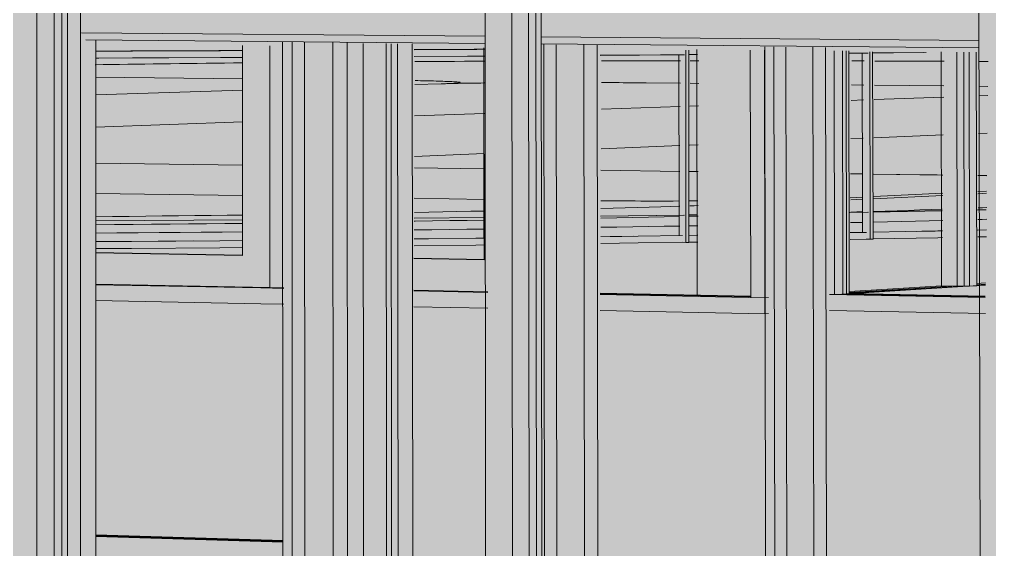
# Model space of a CAD drawing. Header units: inches. Extents: x 30764 to 30770, y -4780 to 4478.
# Drawn here: x 30764.1873 to 30764.2728, y -165.0782 to -165.0314 of the extents above; entities that cross this region are included whole.
import ezdxf

# ---------------------------------------------------------------- set-up
doc = ezdxf.new("R2010")
doc.units = ezdxf.units.IN
doc.header["$MEASUREMENT"] = 0
for name, color, linetype, lineweight in [('A-DOOR', 31, 'Continuous', 13), ('A-FLOR', 192, 'Continuous', 13), ('A-FLOR-HRAL', 11, 'Continuous', 9), ('A-FLOR-OTLN', 90, 'Continuous', 9), ('A-GLAZ-CURT', 52, 'Continuous', 9), ('A-GLAZ-CWMG', 51, 'Continuous', 9), ('S-BEAM', 12, 'Continuous', 9), ('S-COLS', 52, 'Continuous', 9)]:
    doc.layers.add(name, color=color, linetype=linetype, lineweight=lineweight)

msp = doc.modelspace()

# ---------------------------------------------------------------- hatches: boundary and pattern name
at = {"layer": 'A-DOOR', "lineweight": 5}
h = msp.add_hatch(color=256, dxfattribs=at)
h.paths.add_polyline_path([(30764.217634, -165.082455), (30764.217602, -165.033568), (30764.216224, -165.033556), (30764.216257, -165.08241)], flags=0)
h.paths.add_polyline_path([(30764.210558, -165.082225), (30764.210556, -165.077537), (30764.194051, -165.077038), (30764.194054, -165.081688), (30764.210507, -165.082223)], flags=0)
h.paths.add_polyline_path([(30764.2176, -165.029384), (30764.217563, -164.972245), (30764.216187, -164.972274), (30764.216222, -165.029374), (30764.216801, -165.029378)], flags=0)
h.paths.add_polyline_path([(30764.194054, -164.977365), (30764.210512, -164.977054), (30764.210508, -164.972394), (30764.194054, -164.972743), (30764.194054, -164.976206)], flags=0)
at = {"layer": 'A-DOOR', "lineweight": 5, "transparency": 33554496}
h = msp.add_hatch(color=256, dxfattribs=at)
h.paths.add_polyline_path([(30764.210556, -165.077502), (30764.210508, -165.033506), (30764.194052, -165.033363), (30764.194054, -165.077003), (30764.210507, -165.077501)], flags=0)
h.paths.add_polyline_path([(30764.210535, -165.029337), (30764.210508, -164.977076), (30764.194054, -164.977387), (30764.194054, -165.029227), (30764.210508, -165.029337)], flags=0)
at = {"layer": 'A-DOOR', "lineweight": 5}
h = msp.add_hatch(color=256, dxfattribs=at)
h.paths.add_polyline_path([(30764.209392, -165.055091), (30764.209383, -165.033779), (30764.206988, -165.033758), (30764.206994, -165.052275), (30764.194047, -165.052043), (30764.194049, -165.054796), (30764.208614, -165.055076)], flags=0)
h.paths.add_polyline_path([(30764.209381, -165.029592), (30764.209366, -164.993487), (30764.194048, -164.993654), (30764.194049, -164.996397), (30764.206975, -164.996274), (30764.206986, -165.029576), (30764.208181, -165.029584)], flags=0)
h = msp.add_hatch(color=256, dxfattribs=at)
h.paths.add_polyline_path([(30764.21062, -165.055115), (30764.210582, -165.03379), (30764.209383, -165.033779), (30764.209392, -165.055091), (30764.210582, -165.055114)], flags=0)
h.paths.add_polyline_path([(30764.210609, -165.0296), (30764.210582, -164.993474), (30764.209366, -164.993487), (30764.209381, -165.029592), (30764.210582, -165.0296)], flags=0)
h = msp.add_hatch(color=256, dxfattribs=at)
h.paths.add_polyline_path([(30764.228595, -165.055462), (30764.228574, -165.033949), (30764.228254, -165.033946), (30764.228272, -165.052656), (30764.222085, -165.052545), (30764.222108, -165.055337), (30764.228508, -165.05546)], flags=0)
h.paths.add_polyline_path([(30764.22857, -165.029722), (30764.228509, -164.993279), (30764.222039, -164.99335), (30764.222041, -164.996131), (30764.228218, -164.996072), (30764.22825, -165.02972), (30764.228509, -165.029722)], flags=0)
at = {"layer": 'A-DOOR', "transparency": 33554496}
h = msp.add_hatch(color=256, dxfattribs=at)
h.paths.add_polyline_path([(30764.228272, -165.052644), (30764.228254, -165.033946), (30764.222071, -165.033892), (30764.222109, -165.052534), (30764.228261, -165.052644)], flags=0)
h.paths.add_polyline_path([(30764.22825, -165.02972), (30764.228218, -164.996078), (30764.222042, -164.996137), (30764.222067, -165.029678), (30764.228218, -165.02972)], flags=0)
h = msp.add_hatch(color=256, dxfattribs=at)
h.paths.add_polyline_path([(30764.206994, -165.052263), (30764.206975, -165.033758), (30764.194047, -165.033644), (30764.194049, -165.052031), (30764.206975, -165.052263)], flags=0)
h.paths.add_polyline_path([(30764.206986, -165.029576), (30764.206975, -164.996281), (30764.194048, -164.996428), (30764.194049, -165.029488), (30764.206975, -165.029576)], flags=0)
at = {"layer": 'A-FLOR', "lineweight": 5}
h = msp.add_hatch(color=256, dxfattribs=at)
h.paths.add_polyline_path([(30764.260504, -165.050853), (30764.261958, -165.050826), (30764.261957, -165.050229), (30764.260503, -165.050255), (30764.260504, -165.050719)], flags=0)
h.paths.add_polyline_path([(30764.262532, -165.050815), (30764.268636, -165.050693), (30764.268635, -165.050098), (30764.262531, -165.050218), (30764.262531, -165.050272)], flags=0)
h.paths.add_polyline_path([(30764.271729, -165.050626), (30764.272502, -165.050609), (30764.272501, -165.050016), (30764.271728, -165.050032), (30764.271729, -165.050371)], flags=0)
h.paths.add_polyline_path([(30764.277494, -165.050496), (30764.279832, -165.050441), (30764.27983, -165.049851), (30764.277493, -165.049904), (30764.277494, -165.050224)], flags=0)
h.paths.add_polyline_path([(30764.282872, -165.050365), (30764.29048, -165.050163), (30764.29048, -165.049577), (30764.282871, -165.049776), (30764.282871, -165.050058)], flags=0)
h.paths.add_polyline_path([(30764.29363, -165.050071), (30764.295329, -165.05002), (30764.295327, -165.049437), (30764.293628, -165.049486), (30764.293629, -165.049769)], flags=0)
h.paths.add_polyline_path([(30764.297872, -165.049941), (30764.30108, -165.049833), (30764.301079, -165.049258), (30764.29787, -165.049359), (30764.297871, -165.049551)], flags=0)
for points in [[(30764.222109, -165.051414), (30764.228302, -165.051343), (30764.228301, -165.050737), (30764.222108, -165.050807), (30764.222108, -165.050968)], [(30764.194046, -165.05166), (30764.207003, -165.051562), (30764.206985, -165.050952), (30764.194046, -165.051049), (30764.194046, -165.051412)]]:
    msp.add_hatch(color=256, dxfattribs=at).paths.add_polyline_path(points, flags=0)
h = msp.add_hatch(color=256, dxfattribs=at)
h.paths.add_polyline_path([(30764.238529, -165.051209), (30764.245741, -165.051103), (30764.24574, -165.050502), (30764.238528, -165.050606), (30764.238528, -165.050926)], flags=0)
h.paths.add_polyline_path([(30764.246317, -165.051095), (30764.247078, -165.051083), (30764.247077, -165.050481), (30764.246316, -165.050493), (30764.246317, -165.050883)], flags=0)
at = {"layer": 'A-FLOR-HRAL', "lineweight": 5}
for points in [[(30764.194046, -165.034859), (30764.206998, -165.034807), (30764.206985, -165.034198), (30764.194046, -165.034248), (30764.194046, -165.034731)], [(30764.222096, -165.034729), (30764.228286, -165.034691), (30764.228285, -165.034085), (30764.222095, -165.034122), (30764.222096, -165.034601)], [(30764.228246, -165.048931), (30764.228299, -165.04893), (30764.228286, -165.034691), (30764.228233, -165.034696), (30764.228238, -165.039965)], [(30764.245459, -165.048712), (30764.245934, -165.048706), (30764.245913, -165.034562), (30764.245439, -165.034595), (30764.245446, -165.039967)], [(30764.246055, -165.05112), (30764.246031, -165.034165), (30764.245865, -165.034163), (30764.245865, -165.034489), (30764.245913, -165.034489), (30764.245934, -165.048706), (30764.245459, -165.048712), (30764.245462, -165.050487), (30764.24574, -165.050502), (30764.245741, -165.051103), (30764.245937, -165.051114)], [(30764.246055, -165.05112), (30764.246317, -165.051116), (30764.246292, -165.034167), (30764.246031, -165.034165), (30764.246039, -165.039967)], [(30764.261592, -165.048455), (30764.26226, -165.048444), (30764.262233, -165.034414), (30764.261565, -165.034421), (30764.261576, -165.03997)], [(30764.262288, -165.050841), (30764.262233, -165.034314), (30764.262099, -165.034313), (30764.262099, -165.034413), (30764.262233, -165.034414), (30764.26226, -165.048444), (30764.261592, -165.048455), (30764.261595, -165.050215), (30764.261957, -165.05023), (30764.261958, -165.050827)], [(30764.262288, -165.050841), (30764.262532, -165.050837), (30764.2625, -165.034317), (30764.262256, -165.034314), (30764.262267, -165.03997)]]:
    msp.add_hatch(color=256, dxfattribs=at).paths.add_polyline_path(points, flags=0)
at = {"layer": 'A-FLOR-HRAL', "lineweight": 5, "transparency": 33554466}
for points in [[(30764.222107, -165.048991), (30764.228299, -165.04893), (30764.228286, -165.034692), (30764.222096, -165.034733), (30764.2221, -165.039964)], [(30764.238526, -165.0488), (30764.245934, -165.048706), (30764.245913, -165.034564), (30764.238508, -165.034618), (30764.238515, -165.039966)], [(30764.246314, -165.0487), (30764.247075, -165.048688), (30764.247054, -165.034553), (30764.246293, -165.03456), (30764.246301, -165.039967)], [(30764.260499, -165.048472), (30764.26226, -165.048444), (30764.262233, -165.034414), (30764.260473, -165.034431), (30764.260483, -165.03997)], [(30764.194046, -165.049224), (30764.207003, -165.049131), (30764.206985, -165.034807), (30764.194046, -165.034859), (30764.194046, -165.04651)]]:
    msp.add_hatch(color=256, dxfattribs=at).paths.add_polyline_path(points, flags=0)
at = {"layer": 'A-FLOR-HRAL', "lineweight": 5}
h = msp.add_hatch(color=256, dxfattribs=at)
h.paths.add_polyline_path([(30764.228301, -165.050722), (30764.228299, -165.04893), (30764.228246, -165.048931), (30764.228249, -165.050719)], flags=0)
h.paths.add_polyline_path([(30764.228232, -165.034076), (30764.228285, -165.034073), (30764.228285, -165.034002), (30764.228232, -165.034002), (30764.228232, -165.034071)], flags=0)
h = msp.add_hatch(color=256, dxfattribs=at)
h.paths.add_polyline_path([(30764.238508, -165.03462), (30764.245865, -165.034562), (30764.245865, -165.034163), (30764.238507, -165.034096), (30764.238508, -165.034603)], flags=0)
h.paths.add_polyline_path([(30764.246293, -165.034559), (30764.247054, -165.034553), (30764.247053, -165.034174), (30764.246292, -165.034167), (30764.246293, -165.034489)], flags=0)
h = msp.add_hatch(color=256, dxfattribs=at)
h.paths.add_polyline_path([(30764.260473, -165.03443), (30764.262099, -165.034414), (30764.262099, -165.034313), (30764.260473, -165.034298)], flags=0)
h.paths.add_polyline_path([(30764.2625, -165.03441), (30764.267213, -165.03436), (30764.2625, -165.034317)], flags=0)
at = {"layer": 'A-FLOR-HRAL', "lineweight": 5, "transparency": 33554466}
h = msp.add_hatch(color=256, dxfattribs=at)
h.paths.add_polyline_path([(30764.262527, -165.048439), (30764.268631, -165.048319), (30764.268602, -165.034373), (30764.267118, -165.034359), (30764.2625, -165.034411), (30764.262511, -165.03997)], flags=0)
h.paths.add_polyline_path([(30764.271724, -165.048258), (30764.272497, -165.048243), (30764.272466, -165.034409), (30764.271694, -165.034402), (30764.271706, -165.039972)], flags=0)
at = {"layer": 'A-GLAZ-CURT', "transparency": 33554458}
for points in [[(30764.271992, -165.093803), (30764.271709, -164.964881), (30764.232105, -164.965837), (30764.232239, -165.092329), (30764.271705, -165.093792)], [(30764.228413, -165.092187), (30764.228293, -164.965929), (30764.19041, -164.966844), (30764.190393, -165.090777), (30764.228291, -165.092182)]]:
    msp.add_hatch(color=256, dxfattribs=at).paths.add_polyline_path(points, flags=0)
at = {"layer": 'A-GLAZ-CURT', "lineweight": 5, "transparency": 33554458}
h = msp.add_hatch(color=256, dxfattribs=at)
h.paths.add_polyline_path([(30764.216236, -165.087872), (30764.228441, -165.086594), (30764.22839, -165.033622), (30764.216204, -165.033499), (30764.216235, -165.085924)], flags=0)
h.paths.add_polyline_path([(30764.233409, -165.086074), (30764.234674, -165.085942), (30764.234615, -165.033685), (30764.233352, -165.033691), (30764.233409, -165.08596)], flags=0)
h.paths.add_polyline_path([(30764.234611, -165.029468), (30764.234543, -164.969981), (30764.233282, -164.969896), (30764.233348, -165.029458), (30764.234142, -165.029465)], flags=0)
h.paths.add_polyline_path([(30764.228386, -165.029419), (30764.228326, -164.969558), (30764.227262, -164.969485), (30764.216165, -164.969735), (30764.216201, -165.029321), (30764.228325, -165.029418)], flags=0)
h = msp.add_hatch(color=256, dxfattribs=at)
h.paths.add_polyline_path([(30764.194052, -165.090194), (30764.21248, -165.088265), (30764.212442, -165.03346), (30764.194054, -165.033274), (30764.194052, -165.088248)], flags=0)
h.paths.add_polyline_path([(30764.212442, -165.029291), (30764.212421, -164.96982), (30764.195222, -164.970207), (30764.195175, -164.970095), (30764.195357, -164.969807), (30764.194055, -164.969837), (30764.194056, -165.029182), (30764.195531, -165.029156), (30764.208104, -165.029256)], flags=0)
h = msp.add_hatch(color=256, dxfattribs=at)
h.paths.add_polyline_path([(30764.238299, -165.085562), (30764.254934, -165.083821), (30764.254849, -165.03389), (30764.238235, -165.033722), (30764.238297, -165.083748)], flags=0)
h.paths.add_polyline_path([(30764.254841, -165.02963), (30764.254742, -164.971358), (30764.238157, -164.970228), (30764.23823, -165.029497), (30764.251514, -165.029604)], flags=0)
at = {"layer": 'A-GLAZ-CURT', "transparency": 33554458}
h = msp.add_hatch(color=256, dxfattribs=at)
h.paths.add_polyline_path([(30764.253081, -165.083551), (30764.252999, -165.033876), (30764.238254, -165.033748), (30764.238318, -165.083071), (30764.252893, -165.083545)], flags=0)
h.paths.add_polyline_path([(30764.22846, -165.08275), (30764.228413, -165.033662), (30764.220076, -165.03359), (30764.22011, -165.082479), (30764.228347, -165.082747)], flags=0)
h.paths.add_polyline_path([(30764.252992, -165.02962), (30764.252896, -164.971533), (30764.238178, -164.971845), (30764.238249, -165.029522), (30764.252894, -165.029619)], flags=0)
h.paths.add_polyline_path([(30764.228409, -165.029456), (30764.228348, -164.972053), (30764.220032, -164.972229), (30764.220073, -165.029401), (30764.228348, -165.029456)], flags=0)
at = {"layer": 'A-GLAZ-CURT', "lineweight": 5, "transparency": 33554458}
h = msp.add_hatch(color=256, dxfattribs=at)
h.paths.add_polyline_path([(30764.260444, -165.055596), (30764.270575, -165.054959), (30764.27053, -165.034334), (30764.260404, -165.034235), (30764.260443, -165.05495)], flags=0)
h.paths.add_polyline_path([(30764.270521, -165.03002), (30764.270441, -164.993076), (30764.260328, -164.993203), (30764.260396, -165.029943), (30764.269256, -165.03001)], flags=0)
h.paths.add_polyline_path([(30764.259534, -164.991727), (30764.262319, -164.991692), (30764.262318, -164.991213), (30764.259533, -164.991107), (30764.259533, -164.991578)], flags=0)
h = msp.add_hatch(color=256, dxfattribs=at)
h.paths.add_polyline_path([(30764.251757, -165.055908), (30764.251721, -165.034154), (30764.238464, -165.034036), (30764.238491, -165.055652), (30764.251654, -165.055906)], flags=0)
h.paths.add_polyline_path([(30764.251715, -165.029879), (30764.251655, -164.993027), (30764.238413, -164.993171), (30764.238459, -165.029789), (30764.251654, -165.029879)], flags=0)
h = msp.add_hatch(color=256, dxfattribs=at)
h.paths.add_polyline_path([(30764.272425, -165.055909), (30764.272377, -165.03434), (30764.259836, -165.03423), (30764.259875, -165.055669), (30764.272222, -165.055905)], flags=0)
h.paths.add_polyline_path([(30764.272368, -165.030024), (30764.272286, -164.993027), (30764.25976, -164.993162), (30764.259828, -165.029938), (30764.272223, -165.030023)], flags=0)
h = msp.add_hatch(color=256, dxfattribs=at)
h.paths.add_polyline_path([(30764.271665, -165.054903), (30764.272437, -165.054855), (30764.272392, -165.034352), (30764.27162, -165.034344), (30764.271663, -165.05426)], flags=0)
h.paths.add_polyline_path([(30764.277413, -165.054547), (30764.281742, -165.054269), (30764.281693, -165.034442), (30764.277366, -165.0344), (30764.277413, -165.054265)], flags=0)
h.paths.add_polyline_path([(30764.281682, -165.030104), (30764.28159, -164.992959), (30764.277269, -164.993004), (30764.277356, -165.030072), (30764.280928, -165.030099)], flags=0)
h.paths.add_polyline_path([(30764.272382, -165.030034), (30764.272301, -164.993056), (30764.271529, -164.993064), (30764.27161, -165.030028), (30764.272237, -165.030033)], flags=0)
at = {"layer": 'A-GLAZ-CWMG', "lineweight": 5}
for points in [[(30764.274451, -165.09412), (30764.274158, -164.964676), (30764.271705, -164.964735), (30764.271989, -165.094028)], [(30764.230773, -165.092496), (30764.230644, -164.965729), (30764.228292, -164.965786), (30764.228412, -165.092408)], [(30764.230773, -165.092496), (30764.232239, -165.092329), (30764.232105, -164.965837), (30764.230644, -164.965758), (30764.230773, -165.092451)], [(30764.232239, -165.092329), (30764.233375, -165.0922), (30764.233211, -164.965919), (30764.232105, -164.965837), (30764.232224, -165.078481)], [(30764.188868, -165.090937), (30764.18889, -164.96674), (30764.186632, -164.966795), (30764.186602, -165.090853)], [(30764.188868, -165.090937), (30764.190393, -165.090777), (30764.190393, -164.966843), (30764.18889, -164.966767), (30764.188868, -165.090894)], [(30764.190393, -165.090777), (30764.191575, -165.090653), (30764.19156, -164.966922), (30764.19041, -164.966844), (30764.190395, -165.07851)], [(30764.192707, -165.090695), (30764.192716, -164.966897), (30764.191588, -164.966952), (30764.191588, -165.090654)], [(30764.192707, -165.090695), (30764.194052, -165.090554), (30764.194054, -165.03327), (30764.193181, -165.033261), (30764.192795, -165.032636), (30764.192813, -165.029395), (30764.192876, -165.02927), (30764.194054, -165.029247), (30764.194056, -164.969837), (30764.193185, -164.969857), (30764.1928, -164.969199), (30764.1928, -164.966903), (30764.192716, -164.966897), (30764.192708, -165.078511)], [(30764.208614, -165.056524), (30764.208614, -165.055135), (30764.194046, -165.054854), (30764.194049, -165.056233), (30764.195094, -165.056254)], [(30764.210621, -165.056564), (30764.21062, -165.055174), (30764.208614, -165.055135), (30764.208614, -165.056524), (30764.210581, -165.056563)], [(30764.271353, -165.055855), (30764.271351, -165.054959), (30764.260444, -165.055634), (30764.264889, -165.055724)], [(30764.228596, -165.056923), (30764.228595, -165.055521), (30764.222087, -165.055395), (30764.222108, -165.056793), (30764.228508, -165.056921)], [(30764.253011, -165.057411), (30764.253009, -165.055992), (30764.23849, -165.055712), (30764.238492, -165.057121), (30764.247435, -165.0573)], [(30764.272428, -165.057386), (30764.272424, -165.055968), (30764.258699, -165.055706), (30764.258702, -165.057115), (30764.272221, -165.057382)]]:
    msp.add_hatch(color=256, dxfattribs=at).paths.add_polyline_path(points, flags=0)
h = msp.add_hatch(color=256, dxfattribs=at)
h.paths.add_polyline_path([(30764.214973, -165.088353), (30764.216235, -165.08822), (30764.216202, -165.033495), (30764.214942, -165.033482), (30764.214968, -165.078555)], flags=0)
h.paths.add_polyline_path([(30764.2162, -165.029318), (30764.216164, -164.969736), (30764.214906, -164.969764), (30764.21494, -165.029308)], flags=0)
h = msp.add_hatch(color=256, dxfattribs=at)
h.paths.add_polyline_path([(30764.21248, -165.088265), (30764.212442, -165.03346), (30764.21052, -165.033444), (30764.210544, -165.088196)], flags=0)
h.paths.add_polyline_path([(30764.21245, -165.029291), (30764.212421, -164.96982), (30764.210492, -164.969863), (30764.210518, -165.029278), (30764.212442, -165.029291)], flags=0)
h = msp.add_hatch(color=256, dxfattribs=at)
h.paths.add_polyline_path([(30764.214973, -165.088353), (30764.214942, -165.033482), (30764.212453, -165.033461), (30764.21248, -165.088265), (30764.2131, -165.088287)], flags=0)
h.paths.add_polyline_path([(30764.21494, -165.029308), (30764.214906, -164.969764), (30764.212421, -164.96982), (30764.21248, -165.029291)], flags=0)
h = msp.add_hatch(color=256, dxfattribs=at)
h.paths.add_polyline_path([(30764.234674, -165.085942), (30764.234615, -165.033685), (30764.233353, -165.033693), (30764.233418, -165.085899)], flags=0)
h.paths.add_polyline_path([(30764.234611, -165.029468), (30764.234543, -164.969981), (30764.233284, -164.970009), (30764.233349, -165.02946), (30764.234142, -165.029465)], flags=0)
h = msp.add_hatch(color=256, dxfattribs=at)
h.paths.add_polyline_path([(30764.237114, -165.086025), (30764.237052, -165.033706), (30764.234615, -165.033693), (30764.234674, -165.085942), (30764.235281, -165.085962)], flags=0)
h.paths.add_polyline_path([(30764.237047, -165.029485), (30764.236975, -164.969928), (30764.234543, -164.969981), (30764.234611, -165.029468), (30764.234675, -165.029469)], flags=0)
h = msp.add_hatch(color=256, dxfattribs=at)
h.paths.add_polyline_path([(30764.237114, -165.086025), (30764.238297, -165.0859), (30764.238232, -165.033718), (30764.237052, -165.033706), (30764.237105, -165.078598)], flags=0)
h.paths.add_polyline_path([(30764.238227, -165.029494), (30764.238154, -164.970008), (30764.236975, -164.969928), (30764.237047, -165.029485)], flags=0)
h = msp.add_hatch(color=256, dxfattribs=at)
h.paths.add_polyline_path([(30764.254934, -165.083821), (30764.254849, -165.03389), (30764.252997, -165.033874), (30764.253079, -165.083761), (30764.253736, -165.083782)], flags=0)
h.paths.add_polyline_path([(30764.254841, -165.02963), (30764.254742, -164.971358), (30764.252893, -164.971397), (30764.25299, -165.029618)], flags=0)
h = msp.add_hatch(color=256, dxfattribs=at)
h.paths.add_polyline_path([(30764.257323, -165.083899), (30764.257235, -165.033911), (30764.254849, -165.03389), (30764.254934, -165.083821)], flags=0)
h.paths.add_polyline_path([(30764.257227, -165.029646), (30764.257123, -164.971307), (30764.254742, -164.971383), (30764.254841, -165.02963), (30764.255858, -165.029637)], flags=0)
h = msp.add_hatch(color=256, dxfattribs=at)
h.paths.add_polyline_path([(30764.257323, -165.083899), (30764.258435, -165.083782), (30764.258345, -165.033922), (30764.257235, -165.033911), (30764.257314, -165.078637)], flags=0)
h.paths.add_polyline_path([(30764.258338, -165.029655), (30764.258232, -164.971383), (30764.257123, -164.971307), (30764.257227, -165.029646)], flags=0)
h = msp.add_hatch(color=256, dxfattribs=at)
h.paths.add_polyline_path([(30764.219678, -165.082521), (30764.219643, -165.033586), (30764.217602, -165.033568), (30764.217634, -165.082455)], flags=0)
h.paths.add_polyline_path([(30764.21964, -165.029397), (30764.2196, -164.972202), (30764.217563, -164.972245), (30764.2176, -165.029384)], flags=0)
h = msp.add_hatch(color=256, dxfattribs=at)
h.paths.add_polyline_path([(30764.219678, -165.082521), (30764.22011, -165.082479), (30764.220076, -165.03359), (30764.219643, -165.033586), (30764.219678, -165.082487)], flags=0)
h.paths.add_polyline_path([(30764.220073, -165.029401), (30764.220032, -164.972229), (30764.2196, -164.972223), (30764.21964, -165.029397), (30764.220031, -165.0294)], flags=0)
h = msp.add_hatch(color=256, dxfattribs=at)
h.paths.add_polyline_path([(30764.22011, -165.082479), (30764.22198, -165.082297), (30764.221942, -165.033609), (30764.220076, -165.03359), (30764.220108, -165.078663)], flags=0)
h.paths.add_polyline_path([(30764.221939, -165.029415), (30764.221895, -164.972347), (30764.220032, -164.972229), (30764.220073, -165.029401), (30764.221142, -165.029409)], flags=0)
h = msp.add_hatch(color=256, dxfattribs=at)
h.paths.add_polyline_path([(30764.253009, -165.055992), (30764.252973, -165.034164), (30764.251721, -165.034153), (30764.251756, -165.055968)], flags=0)
h.paths.add_polyline_path([(30764.252966, -165.029887), (30764.252905, -164.99298), (30764.251654, -164.992994), (30764.251714, -165.029879), (30764.251797, -165.029879)], flags=0)
h = msp.add_hatch(color=256, dxfattribs=at)
h.paths.add_polyline_path([(30764.253009, -165.055992), (30764.253319, -165.055973), (30764.253282, -165.034167), (30764.252973, -165.034164), (30764.253004, -165.052982)], flags=0)
h.paths.add_polyline_path([(30764.253275, -165.02989), (30764.253214, -164.992991), (30764.252905, -164.99298), (30764.252966, -165.029887), (30764.253177, -165.029889)], flags=0)
h = msp.add_hatch(color=256, dxfattribs=at)
h.paths.add_polyline_path([(30764.259143, -165.055715), (30764.259104, -165.034222), (30764.25866, -165.034219), (30764.258699, -165.055706), (30764.258752, -165.055707)], flags=0)
h.paths.add_polyline_path([(30764.259096, -165.029933), (30764.259029, -164.993136), (30764.258586, -164.993141), (30764.258653, -165.02993), (30764.258752, -165.029931)], flags=0)
h = msp.add_hatch(color=256, dxfattribs=at)
h.paths.add_polyline_path([(30764.259143, -165.055715), (30764.259875, -165.055669), (30764.259836, -165.03423), (30764.259104, -165.034222), (30764.259143, -165.05569)], flags=0)
h.paths.add_polyline_path([(30764.259828, -165.029938), (30764.25976, -164.993162), (30764.259029, -164.99315), (30764.259096, -165.029933), (30764.259759, -165.029938)], flags=0)
h = msp.add_hatch(color=256, dxfattribs=at)
h.paths.add_polyline_path([(30764.259875, -165.055669), (30764.260444, -165.055634), (30764.260404, -165.034235), (30764.259836, -165.03423), (30764.25987, -165.052987)], flags=0)
h.paths.add_polyline_path([(30764.260396, -165.029943), (30764.260327, -164.993182), (30764.25976, -164.993162), (30764.259828, -165.029938)], flags=0)
h = msp.add_hatch(color=256, dxfattribs=at)
h.paths.add_polyline_path([(30764.270575, -165.05497), (30764.27053, -165.034334), (30764.268532, -165.034316), (30764.268575, -165.054933), (30764.269996, -165.054959)], flags=0)
h.paths.add_polyline_path([(30764.270521, -165.03002), (30764.270441, -164.993076), (30764.268445, -164.993097), (30764.268523, -165.030006), (30764.269257, -165.030011)], flags=0)
h = msp.add_hatch(color=256, dxfattribs=at)
h.paths.add_polyline_path([(30764.271037, -165.054979), (30764.270992, -165.034338), (30764.27053, -165.034334), (30764.270575, -165.05497)], flags=0)
h.paths.add_polyline_path([(30764.270983, -165.030023), (30764.270903, -164.993071), (30764.270441, -164.993076), (30764.270521, -165.03002), (30764.270575, -165.03002)], flags=0)
h = msp.add_hatch(color=256, dxfattribs=at)
h.paths.add_polyline_path([(30764.271037, -165.054979), (30764.271664, -165.05494), (30764.271619, -165.034344), (30764.270992, -165.034338), (30764.271033, -165.052996)], flags=0)
h.paths.add_polyline_path([(30764.27161, -165.030028), (30764.271529, -164.993064), (30764.270903, -164.993071), (30764.270983, -165.030023)], flags=0)
h = msp.add_hatch(color=256, dxfattribs=at)
h.paths.add_polyline_path([(30764.277416, -165.055953), (30764.282504, -165.055627), (30764.282501, -165.054269), (30764.277413, -165.054584), (30764.277416, -165.055911)], flags=0)
h.paths.add_polyline_path([(30764.272439, -165.055876), (30764.272437, -165.054892), (30764.271351, -165.054959), (30764.271353, -165.055855), (30764.272236, -165.055872)], flags=0)
at = {"layer": 'A-GLAZ-CWMG'}
msp.add_hatch(color=256, dxfattribs=at).paths.add_polyline_path([(30764.253011, -165.057411), (30764.253321, -165.057391), (30764.253319, -165.055973), (30764.253009, -165.055992)], flags=0)
at = {"layer": 'S-BEAM', "lineweight": 5}
h = msp.add_hatch(color=256, dxfattribs=at)
h.paths.add_polyline_path([(30764.307994, -165.033598), (30764.307984, -165.030303), (30764.276787, -165.03009), (30764.276795, -165.033337), (30764.307719, -165.033596)], flags=0)
h.paths.add_polyline_path([(30764.271862, -165.033296), (30764.271854, -165.030057), (30764.233306, -165.029794), (30764.23331, -165.032974), (30764.271709, -165.033295)], flags=0)
h.paths.add_polyline_path([(30764.228358, -165.032933), (30764.228355, -165.029761), (30764.192796, -165.029518), (30764.192795, -165.032636), (30764.228293, -165.032932)], flags=0)
h.paths.add_polyline_path([(30764.186615, -165.032584), (30764.186601, -165.029476), (30764.151507, -165.029237), (30764.151503, -165.032291), (30764.186601, -165.032584)], flags=0)
h.paths.add_polyline_path([(30764.070946, -165.031619), (30764.070956, -165.028688), (30764.041355, -165.028487), (30764.041342, -165.031371), (30764.070748, -165.031617)], flags=0)
h.paths.add_polyline_path([(30763.853747, -165.029805), (30763.853772, -165.027209), (30763.833613, -165.027072), (30763.833586, -165.029636), (30763.853266, -165.029801)], flags=0)
h = msp.add_hatch(color=256, dxfattribs=at)
h.paths.add_polyline_path([(30764.308338, -165.034258), (30764.307994, -165.033598), (30764.276795, -165.033337), (30764.276797, -165.033985), (30764.30772, -165.034253)], flags=0)
h.paths.add_polyline_path([(30764.271864, -165.033943), (30764.271862, -165.033296), (30764.23331, -165.032978), (30764.233311, -165.033609), (30764.27171, -165.033941)], flags=0)
h.paths.add_polyline_path([(30764.228359, -165.033566), (30764.228358, -165.032933), (30764.192795, -165.032636), (30764.193181, -165.033261), (30764.228293, -165.033565)], flags=0)
h.paths.add_polyline_path([(30764.186615, -165.033205), (30764.186601, -165.032584), (30764.151503, -165.032291), (30764.151502, -165.032901), (30764.186601, -165.033204)], flags=0)
h.paths.add_polyline_path([(30764.070943, -165.032203), (30764.070946, -165.031619), (30764.041342, -165.031371), (30764.041342, -165.031406), (30764.041746, -165.03195), (30764.070747, -165.032202)], flags=0)
h.paths.add_polyline_path([(30763.853739, -165.030323), (30763.853747, -165.029805), (30763.833586, -165.029636), (30763.833578, -165.030148), (30763.853263, -165.030319)], flags=0)
at = {"layer": 'S-COLS', "lineweight": 5}
h = msp.add_hatch(color=256, dxfattribs=at)
h.paths.add_polyline_path([(30764.251759, -165.055864), (30764.251724, -165.034156), (30764.247001, -165.034115), (30764.247033, -165.055773), (30764.251657, -165.055862)], flags=0)
h.paths.add_polyline_path([(30764.251717, -165.029882), (30764.251657, -164.993054), (30764.24694, -164.993106), (30764.246995, -165.02985), (30764.251657, -165.029882)], flags=0)

# ---------------------------------------------------------------- linework, layer by layer
at = {"layer": 'A-DOOR'}
for p, q in [((30764.206988, -165.033758), (30764.206994, -165.052275)), ((30764.209383, -165.033779), (30764.209392, -165.055091)), ((30764.209392, -165.055091), (30764.209383, -165.033779)), ((30764.217602, -165.033568), (30764.217634, -165.082455)), ((30764.228254, -165.033946), (30764.228272, -165.052656)), ((30764.206996, -165.052233), (30764.194047, -165.052001)), ((30764.194047, -165.052013), (30764.206995, -165.052245)), ((30764.194047, -165.052031), (30764.206994, -165.052263)), ((30764.206994, -165.052275), (30764.194047, -165.052043)), ((30764.228274, -165.052613), (30764.222085, -165.052503)), ((30764.222085, -165.052515), (30764.228273, -165.052626)), ((30764.222085, -165.052533), (30764.228272, -165.052644)), ((30764.228272, -165.052656), (30764.222085, -165.052545)), ((30764.194046, -165.054796), (30764.209392, -165.055091)), ((30764.209392, -165.055091), (30764.21062, -165.055115)), ((30764.222087, -165.055336), (30764.228595, -165.055462)), ((30764.194051, -165.076917), (30764.210556, -165.077416)), ((30764.210556, -165.07745), (30764.194051, -165.076952)), ((30764.210556, -165.077502), (30764.194051, -165.077003)), ((30764.194051, -165.077038), (30764.210556, -165.077537))]:
    msp.add_line(p, q, dxfattribs=at)
at = {"layer": 'A-FLOR'}
for p, q in [((30764.27175, -165.050033), (30764.27252, -165.050017)), ((30764.238544, -165.050606), (30764.241844, -165.05056)), ((30764.241844, -165.05056), (30764.245758, -165.050502)), ((30764.246333, -165.050494), (30764.247091, -165.050482)), ((30764.260517, -165.050256), (30764.261957, -165.050229)), ((30764.261958, -165.050826), (30764.260518, -165.050853)), ((30764.272521, -165.05061), (30764.271751, -165.050627)), ((30764.247091, -165.051084), (30764.246334, -165.051095))]:
    msp.add_line(p, q, dxfattribs=at)
for points in [[(30764.222118, -165.050808, 0), (30764.227534, -165.050747, 0), (30764.228307, -165.050737, 0)], [(30764.262537, -165.050218, 0), (30764.268254, -165.050106, 0), (30764.26864, -165.050098, 0)], [(30764.268642, -165.050693, 0), (30764.268255, -165.050701, 0), (30764.262539, -165.050815, 0)], [(30764.194053, -165.05105, 0), (30764.19722, -165.051028, 0), (30764.204974, -165.05097, 0), (30764.207011, -165.050953, 0)], [(30764.207012, -165.051563, 0), (30764.204974, -165.05158, 0), (30764.19722, -165.051639, 0), (30764.194053, -165.051661, 0)], [(30764.228307, -165.051343, 0), (30764.227534, -165.051353, 0), (30764.222119, -165.051415, 0)], [(30764.245759, -165.051104, 0), (30764.241845, -165.051163, 0), (30764.238545, -165.05121, 0)]]:
    msp.add_polyline3d(points, dxfattribs=at)
at = {"layer": 'A-FLOR-HRAL'}
for p, q in [((30764.222096, -165.034724), (30764.228286, -165.034689)), ((30764.228286, -165.034692), (30764.2268, -165.0347)), ((30764.228232, -165.034086), (30764.228232, -165.034002)), ((30764.228246, -165.048931), (30764.228233, -165.034693)), ((30764.238508, -165.034615), (30764.245839, -165.034562)), ((30764.245913, -165.034564), (30764.243821, -165.034579)), ((30764.243834, -165.034579), (30764.245883, -165.034563)), ((30764.245459, -165.048712), (30764.245439, -165.034567)), ((30764.246055, -165.05112), (30764.246031, -165.034165)), ((30764.246292, -165.034167), (30764.246317, -165.051116)), ((30764.246293, -165.034558), (30764.247054, -165.034551)), ((30764.247054, -165.034553), (30764.246293, -165.03456)), ((30764.24631, -165.034559), (30764.247068, -165.034553)), ((30764.260473, -165.034428), (30764.262032, -165.034413)), ((30764.262119, -165.034415), (30764.260473, -165.034431)), ((30764.260488, -165.034431), (30764.262099, -165.034414)), ((30764.261592, -165.048455), (30764.261565, -165.034421)), ((30764.262288, -165.050841), (30764.262256, -165.034314)), ((30764.2625, -165.034317), (30764.262532, -165.050837)), ((30764.2625, -165.034408), (30764.266972, -165.034358)), ((30764.264304, -165.034391), (30764.2625, -165.034411)), ((30764.262505, -165.03441), (30764.264323, -165.034392)), ((30764.264323, -165.034392), (30764.267226, -165.034361)), ((30764.194046, -165.034857), (30764.206998, -165.034804)), ((30764.19431, -165.034858), (30764.194046, -165.034859)), ((30764.194054, -165.03486), (30764.194318, -165.034859)), ((30764.194318, -165.034859), (30764.19729, -165.034848)), ((30764.222106, -165.034729), (30764.226806, -165.034701)), ((30764.268631, -165.048314), (30764.262527, -165.048434)), ((30764.262527, -165.048439), (30764.268631, -165.048319)), ((30764.272497, -165.048238), (30764.271724, -165.048253)), ((30764.271724, -165.048258), (30764.272497, -165.048243)), ((30764.207003, -165.049126), (30764.194046, -165.049219)), ((30764.194046, -165.049224), (30764.207003, -165.049131)), ((30764.228299, -165.048926), (30764.222107, -165.048987)), ((30764.222107, -165.048991), (30764.228299, -165.04893)), ((30764.228248, -165.050719), (30764.228246, -165.048931)), ((30764.24586, -165.048702), (30764.238526, -165.048796)), ((30764.238526, -165.0488), (30764.245934, -165.048706)), ((30764.245462, -165.050487), (30764.245459, -165.048712)), ((30764.247075, -165.048683), (30764.246314, -165.048695)), ((30764.246314, -165.0487), (30764.247075, -165.048688)), ((30764.262059, -165.048443), (30764.260499, -165.048468)), ((30764.260499, -165.048472), (30764.262146, -165.048446)), ((30764.261595, -165.050215), (30764.261592, -165.048455)), ((30764.261942, -165.050826), (30764.262288, -165.050841)), ((30764.262288, -165.050841), (30764.262532, -165.050837)), ((30764.245741, -165.051103), (30764.246055, -165.05112)), ((30764.246055, -165.05112), (30764.246317, -165.051116))]:
    msp.add_line(p, q, dxfattribs=at)
for points in [[(30764.207006, -165.034188, 0), (30764.204886, -165.034198, 0), (30764.197148, -165.034228, 0), (30764.194054, -165.034239, 0)], [(30764.194054, -165.034249, 0), (30764.19729, -165.034237, 0), (30764.205053, -165.034207, 0), (30764.207006, -165.034198, 0)], [(30764.222105, -165.034122, 0), (30764.227638, -165.03409, 0), (30764.22829, -165.034085, 0)], [(30764.228292, -165.034075, 0), (30764.227399, -165.034081, 0), (30764.222106, -165.034112, 0)], [(30764.226806, -165.034701, 0), (30764.227638, -165.034695, 0), (30764.228291, -165.034691, 0)], [(30764.238524, -165.03462, 0), (30764.241965, -165.034594, 0), (30764.243834, -165.034579, 0)], [(30764.19729, -165.034848, 0), (30764.205053, -165.034816, 0), (30764.207006, -165.034808, 0)]]:
    msp.add_polyline3d(points, dxfattribs=at)
at = {"layer": 'A-FLOR-OTLN'}
for p, q in [((30764.194044, -165.036549), (30764.207028, -165.036682)), ((30764.222161, -165.037203), (30764.224494, -165.03713)), ((30764.242554, -165.037047), (30764.245559, -165.037078)), ((30764.246416, -165.037087), (30764.247178, -165.037094)), ((30764.260626, -165.037233), (30764.26172, -165.037244)), ((30764.262657, -165.037254), (30764.268771, -165.037316)), ((30764.194044, -165.038088), (30764.207026, -165.037679)), ((30764.271868, -165.037348), (30764.272642, -165.037356)), ((30764.260613, -165.038595), (30764.261707, -165.038556)), ((30764.262645, -165.038523), (30764.268761, -165.038306)), ((30764.271859, -165.038196), (30764.272633, -165.038169)), ((30764.222151, -165.03996), (30764.228301, -165.039742)), ((30764.238598, -165.039376), (30764.245544, -165.03913)), ((30764.246401, -165.039099), (30764.247163, -165.039072)), ((30764.194044, -165.040957), (30764.207021, -165.040496)), ((30764.272596, -165.041474), (30764.271822, -165.041505)), ((30764.271822, -165.041505), (30764.272596, -165.041474)), ((30764.261675, -165.041918), (30764.260581, -165.041963)), ((30764.260581, -165.041963), (30764.261675, -165.041918)), ((30764.268725, -165.041631), (30764.262612, -165.04188)), ((30764.262612, -165.04188), (30764.268725, -165.041631)), ((30764.245519, -165.042575), (30764.238577, -165.042858)), ((30764.238577, -165.042858), (30764.245519, -165.042575)), ((30764.247137, -165.04251), (30764.246375, -165.042541)), ((30764.246375, -165.042541), (30764.247137, -165.04251)), ((30764.228284, -165.043277), (30764.222137, -165.043527)), ((30764.222137, -165.043527), (30764.228284, -165.043277)), ((30764.194045, -165.044133), (30764.207015, -165.044315)), ((30764.222133, -165.044527), (30764.228277, -165.044613)), ((30764.228277, -165.044613), (30764.222133, -165.044527)), ((30764.238565, -165.044757), (30764.245503, -165.044854)), ((30764.245503, -165.044854), (30764.238565, -165.044757)), ((30764.246358, -165.044866), (30764.247119, -165.044877)), ((30764.247119, -165.044877), (30764.246358, -165.044866)), ((30764.260552, -165.045065), (30764.261645, -165.045081)), ((30764.261645, -165.045081), (30764.260552, -165.045065)), ((30764.262581, -165.045094), (30764.268687, -165.045179)), ((30764.267206, -165.045159), (30764.262581, -165.045094)), ((30764.271781, -165.045223), (30764.272554, -165.045233)), ((30764.272539, -165.046591), (30764.271766, -165.046629)), ((30764.20701, -165.046993), (30764.194045, -165.046794)), ((30764.228264, -165.047318), (30764.222122, -165.047224)), ((30764.261625, -165.047123), (30764.260532, -165.047177)), ((30764.268668, -165.04697), (30764.262559, -165.04727)), ((30764.26867, -165.04678), (30764.262561, -165.047078)), ((30764.272537, -165.046781), (30764.271763, -165.046819))]:
    msp.add_line(p, q, dxfattribs=at)
for points in [[(30764.194001, -165.03545, 0), (30764.194713, -165.035439, 0), (30764.195431, -165.035428, 0), (30764.196157, -165.035418, 0), (30764.19689, -165.035407, 0), (30764.197629, -165.035397, 0), (30764.198376, -165.035387, 0), (30764.199129, -165.035377, 0), (30764.199889, -165.035367, 0), (30764.200656, -165.035357, 0), (30764.201429, -165.035348, 0), (30764.202208, -165.035339, 0), (30764.202994, -165.035329, 0), (30764.203786, -165.03532, 0), (30764.204583, -165.035311, 0), (30764.205387, -165.035303, 0), (30764.206197, -165.035294, 0), (30764.207012, -165.035286, 0)], [(30764.222162, -165.035168, 0), (30764.223032, -165.035163, 0), (30764.223906, -165.035158, 0), (30764.224783, -165.035154, 0), (30764.225663, -165.03515, 0), (30764.226546, -165.035145, 0), (30764.227432, -165.035141, 0), (30764.22832, -165.035138, 0)], [(30764.238617, -165.035106, 0), (30764.239482, -165.035104, 0), (30764.240349, -165.035103, 0), (30764.241216, -165.035102, 0), (30764.242085, -165.0351, 0), (30764.242955, -165.035099, 0), (30764.243826, -165.035099, 0), (30764.244698, -165.035098, 0), (30764.24557, -165.035097, 0)], [(30764.24643, -165.035097, 0), (30764.246811, -165.035097, 0), (30764.247192, -165.035097, 0)], [(30764.260652, -165.035114, 0), (30764.2612, -165.035115, 0), (30764.261748, -165.035117, 0)], [(30764.262685, -165.035119, 0), (30764.263564, -165.035122, 0), (30764.264441, -165.035125, 0), (30764.265317, -165.035128, 0), (30764.266191, -165.035131, 0), (30764.267064, -165.035135, 0), (30764.267936, -165.035138, 0), (30764.268806, -165.035142, 0)], [(30764.271899, -165.035157, 0), (30764.272289, -165.035159, 0), (30764.272679, -165.035161, 0)], [(30764.222203, -165.036847, 0), (30764.222443, -165.036851, 0), (30764.222676, -165.036856, 0), (30764.222903, -165.03686, 0), (30764.223123, -165.036865, 0), (30764.223337, -165.03687, 0)], [(30764.223337, -165.03687, 0), (30764.223578, -165.036875, 0), (30764.22381, -165.036881, 0), (30764.224032, -165.036887, 0), (30764.224244, -165.036893, 0), (30764.224446, -165.036899, 0), (30764.224638, -165.036906, 0), (30764.224819, -165.036912, 0), (30764.224989, -165.036918, 0), (30764.225149, -165.036925, 0), (30764.225298, -165.036931, 0), (30764.225435, -165.036938, 0), (30764.225561, -165.036945, 0), (30764.225676, -165.036952, 0)], [(30764.225537, -165.037088, 0), (30764.225417, -165.037094, 0), (30764.225287, -165.0371, 0), (30764.225148, -165.037106, 0), (30764.224999, -165.037113, 0), (30764.22484, -165.037118, 0), (30764.224671, -165.037124, 0), (30764.224494, -165.03713, 0)], [(30764.224494, -165.03713, 0), (30764.224681, -165.037124, 0), (30764.224876, -165.037119, 0), (30764.225081, -165.037113, 0), (30764.225294, -165.037108, 0), (30764.225515, -165.037103, 0), (30764.225745, -165.037098, 0), (30764.225983, -165.037093, 0)], [(30764.225676, -165.036952, 0), (30764.225781, -165.036959, 0), (30764.225875, -165.036966, 0), (30764.225956, -165.036973, 0), (30764.226025, -165.03698, 0), (30764.226081, -165.036987, 0), (30764.226124, -165.036995, 0), (30764.226155, -165.037002, 0), (30764.226174, -165.037009, 0), (30764.226179, -165.037016, 0), (30764.226172, -165.037024, 0), (30764.226152, -165.037031, 0), (30764.226119, -165.037038, 0), (30764.226074, -165.037045, 0), (30764.226016, -165.037053, 0), (30764.225945, -165.03706, 0), (30764.225862, -165.037067, 0), (30764.225766, -165.037074, 0), (30764.225657, -165.037081, 0), (30764.225537, -165.037088, 0)], [(30764.225983, -165.037093, 0), (30764.226243, -165.037087, 0), (30764.226512, -165.037082, 0), (30764.226789, -165.037078, 0), (30764.227074, -165.037073, 0), (30764.227367, -165.037068, 0), (30764.227667, -165.037064, 0), (30764.227975, -165.03706, 0), (30764.22829, -165.037056, 0)], [(30764.238625, -165.03702, 0), (30764.239012, -165.037021, 0), (30764.239396, -165.037023, 0), (30764.239777, -165.037025, 0), (30764.240156, -165.037027, 0)], [(30764.240156, -165.037027, 0), (30764.24051, -165.03703, 0), (30764.24086, -165.037032, 0), (30764.241207, -165.037035, 0), (30764.24155, -165.037038, 0), (30764.241889, -165.037041, 0), (30764.242224, -165.037044, 0), (30764.242554, -165.037047, 0)], [(30764.268666, -165.045177, 0), (30764.268173, -165.045171, 0), (30764.267686, -165.045165, 0), (30764.267206, -165.045159, 0)], [(30764.272553, -165.04521, 0), (30764.272161, -165.045207, 0), (30764.27177, -165.045205, 0)], [(30764.239, -165.047454, 0), (30764.23877, -165.047453, 0), (30764.23854, -165.047451, 0)], [(30764.242084, -165.047465, 0), (30764.241567, -165.047464, 0), (30764.241051, -165.047463, 0), (30764.240535, -165.047461, 0), (30764.240022, -165.047459, 0), (30764.23951, -165.047457, 0), (30764.239, -165.047454, 0)], [(30764.245488, -165.047463, 0), (30764.244924, -165.047465, 0), (30764.244358, -165.047466, 0), (30764.243791, -165.047466, 0), (30764.243222, -165.047466, 0), (30764.242653, -165.047466, 0), (30764.242084, -165.047465, 0)], [(30764.247113, -165.047457, 0), (30764.246733, -165.047459, 0), (30764.246351, -165.04746, 0)], [(30764.260572, -165.047367, 0), (30764.261092, -165.047342, 0), (30764.261604, -165.047317, 0)], [(30764.222149, -165.048466, 0), (30764.223402, -165.048443, 0), (30764.224642, -165.04842, 0), (30764.225871, -165.048396, 0), (30764.227088, -165.048372, 0), (30764.228292, -165.048348, 0)], [(30764.23855, -165.048115, 0), (30764.239635, -165.048087, 0), (30764.240705, -165.048059, 0), (30764.241762, -165.048031, 0), (30764.242803, -165.048002, 0), (30764.24383, -165.047973, 0)], [(30764.24383, -165.047973, 0), (30764.24468, -165.047949, 0), (30764.24552, -165.047924, 0)], [(30764.246381, -165.047898, 0), (30764.246761, -165.047886, 0), (30764.247139, -165.047875, 0)], [(30764.262567, -165.048386, 0), (30764.263615, -165.048354, 0), (30764.264648, -165.048322, 0), (30764.265666, -165.04829, 0), (30764.266669, -165.048257, 0), (30764.267657, -165.048224, 0), (30764.26863, -165.048191, 0)], [(30764.271796, -165.048078, 0), (30764.272178, -165.048064, 0), (30764.272557, -165.048049, 0)], [(30764.194066, -165.048847, 0), (30764.195539, -165.048832, 0), (30764.197006, -165.048817, 0), (30764.198464, -165.048802, 0), (30764.199914, -165.048786, 0), (30764.201356, -165.048769, 0), (30764.20279, -165.048752, 0), (30764.204214, -165.048735, 0), (30764.20563, -165.048717, 0)], [(30764.20563, -165.048717, 0), (30764.206328, -165.048708, 0), (30764.207024, -165.048699, 0)], [(30764.222188, -165.049241, 0), (30764.223728, -165.049219, 0), (30764.225256, -165.049195, 0), (30764.226773, -165.049172, 0), (30764.228277, -165.049148, 0)], [(30764.23856, -165.048966, 0), (30764.239976, -165.048938, 0), (30764.241377, -165.04891, 0), (30764.242765, -165.048882, 0), (30764.244138, -165.048853, 0), (30764.245496, -165.048823, 0)], [(30764.246362, -165.048804, 0), (30764.246746, -165.048796, 0), (30764.247129, -165.048787, 0)], [(30764.260565, -165.048445, 0), (30764.261109, -165.04843, 0), (30764.261649, -165.048414, 0)], [(30764.262558, -165.049326, 0), (30764.263807, -165.049297, 0), (30764.265043, -165.049268, 0), (30764.266268, -165.049239, 0), (30764.26748, -165.049209, 0), (30764.268679, -165.049179, 0)], [(30764.271765, -165.049099, 0), (30764.272158, -165.049089, 0), (30764.272549, -165.049078, 0)], [(30764.194062, -165.049558, 0), (30764.195707, -165.049544, 0), (30764.197345, -165.04953, 0), (30764.198976, -165.049515, 0), (30764.200599, -165.0495, 0), (30764.202216, -165.049484, 0), (30764.203824, -165.049468, 0), (30764.205425, -165.049451, 0), (30764.207017, -165.049434, 0)], [(30764.222115, -165.049242, 0), (30764.222152, -165.049242, 0), (30764.222188, -165.049241, 0)], [(30764.222118, -165.050018, 0), (30764.223671, -165.049999, 0), (30764.225215, -165.049979, 0), (30764.226751, -165.049959, 0), (30764.228279, -165.049938, 0)], [(30764.238552, -165.049786, 0), (30764.239961, -165.049764, 0), (30764.24136, -165.049741, 0), (30764.242749, -165.049717, 0), (30764.244129, -165.049694, 0), (30764.245499, -165.04967, 0)], [(30764.246348, -165.049655, 0), (30764.246725, -165.049648, 0), (30764.247101, -165.049641, 0)], [(30764.26055, -165.049371, 0), (30764.261094, -165.049359, 0), (30764.261635, -165.049347, 0)], [(30764.19405, -165.050291, 0), (30764.195924, -165.050277, 0), (30764.197792, -165.050263, 0), (30764.199653, -165.050248, 0), (30764.201506, -165.050232, 0), (30764.203353, -165.050216, 0), (30764.205191, -165.0502, 0), (30764.207022, -165.050183, 0)], [(30764.222113, -165.050808, 0), (30764.222738, -165.050801, 0), (30764.223362, -165.050794, 0)], [(30764.239382, -165.050595, 0), (30764.240404, -165.050581, 0), (30764.241423, -165.050566, 0)], [(30764.26636, -165.050144, 0), (30764.267182, -165.050128, 0), (30764.268, -165.050111, 0)], [(30764.199544, -165.051012, 0), (30764.201113, -165.051, 0), (30764.202678, -165.050988, 0)]]:
    msp.add_polyline3d(points, dxfattribs=at)
at = {"layer": 'A-GLAZ-CURT'}
for p, q in [((30764.232105, -164.965837), (30764.232239, -165.092329)), ((30764.232888, -165.092255), (30764.232752, -164.965885)), ((30764.19041, -164.966844), (30764.190393, -165.090777)), ((30764.191069, -165.090706), (30764.191083, -164.96689)), ((30764.211348, -165.033451), (30764.211373, -165.088226)), ((30764.21248, -165.088265), (30764.212453, -165.033461)), ((30764.220076, -165.03359), (30764.22011, -165.082479)), ((30764.220687, -165.082423), (30764.220651, -165.033596)), ((30764.233534, -165.033676), (30764.233592, -165.085905)), ((30764.234674, -165.085942), (30764.234615, -165.033685)), ((30764.25379, -165.033881), (30764.253874, -165.083787)), ((30764.254934, -165.083821), (30764.254849, -165.03389)), ((30764.259836, -165.03423), (30764.259875, -165.055669)), ((30764.2602, -165.055649), (30764.260161, -165.034233)), ((30764.269915, -165.034328), (30764.269959, -165.054959)), ((30764.270575, -165.05497), (30764.27053, -165.034334)), ((30764.260444, -165.055596), (30764.270575, -165.05497)), ((30764.269959, -165.054959), (30764.260445, -165.055546)), ((30764.269959, -165.054959), (30764.270575, -165.05497)), ((30764.272438, -165.054806), (30764.271665, -165.054853)), ((30764.271665, -165.054903), (30764.272437, -165.054855)), ((30764.251757, -165.055881), (30764.238491, -165.055626)), ((30764.238491, -165.055652), (30764.251757, -165.055908)), ((30764.259875, -165.055669), (30764.2602, -165.055649)), ((30764.259875, -165.055669), (30764.272425, -165.055909)), ((30764.272425, -165.055882), (30764.2602, -165.055649))]:
    msp.add_line(p, q, dxfattribs=at)
at = {"layer": 'A-GLAZ-CWMG'}
for p, q in [((30764.271705, -164.964735), (30764.271989, -165.094028)), ((30764.228292, -164.965786), (30764.228412, -165.092408)), ((30764.230773, -165.092496), (30764.230644, -164.965729)), ((30764.233237, -164.965921), (30764.233375, -165.0922)), ((30764.188868, -165.090937), (30764.18889, -164.96674)), ((30764.191588, -164.966924), (30764.191575, -165.090653)), ((30764.192716, -164.966897), (30764.192707, -165.090695)), ((30764.194054, -165.03327), (30764.194052, -165.090554)), ((30764.210544, -165.088196), (30764.21052, -165.033444)), ((30764.214942, -165.033482), (30764.214973, -165.088353)), ((30764.216202, -165.033495), (30764.216235, -165.08822)), ((30764.217602, -165.033568), (30764.217634, -165.082455)), ((30764.219678, -165.082521), (30764.219643, -165.033586)), ((30764.221942, -165.033609), (30764.22198, -165.082297)), ((30764.237052, -165.033706), (30764.237114, -165.086025)), ((30764.238232, -165.033718), (30764.238297, -165.0859)), ((30764.251756, -165.055968), (30764.251721, -165.034153)), ((30764.253009, -165.055992), (30764.252973, -165.034164)), ((30764.253079, -165.083761), (30764.252997, -165.033874)), ((30764.257323, -165.083899), (30764.257235, -165.033911)), ((30764.258435, -165.083782), (30764.258345, -165.033922)), ((30764.259104, -165.034222), (30764.259143, -165.055715)), ((30764.260404, -165.034235), (30764.260444, -165.055634)), ((30764.268575, -165.054933), (30764.268532, -165.034316)), ((30764.270992, -165.034338), (30764.271037, -165.054979)), ((30764.271619, -165.034344), (30764.271664, -165.05494)), ((30764.194046, -165.054854), (30764.208614, -165.055135)), ((30764.208614, -165.055135), (30764.21062, -165.055174)), ((30764.259875, -165.055669), (30764.271351, -165.054959)), ((30764.260446, -165.055433), (30764.268575, -165.054933)), ((30764.270575, -165.05497), (30764.268575, -165.054933)), ((30764.271037, -165.054979), (30764.270575, -165.05497)), ((30764.271664, -165.05494), (30764.271037, -165.054979)), ((30764.271351, -165.054959), (30764.272437, -165.054892)), ((30764.271666, -165.054742), (30764.272439, -165.054695)), ((30764.222087, -165.055395), (30764.228595, -165.055521)), ((30764.23849, -165.055712), (30764.253009, -165.055992)), ((30764.238491, -165.055606), (30764.251757, -165.055861)), ((30764.253009, -165.055992), (30764.251756, -165.055968)), ((30764.253319, -165.055973), (30764.253009, -165.055992)), ((30764.253319, -165.055973), (30764.253009, -165.055992)), ((30764.253009, -165.055992), (30764.253011, -165.057411)), ((30764.258699, -165.055706), (30764.272424, -165.055968)), ((30764.259143, -165.055715), (30764.258699, -165.055706)), ((30764.259875, -165.055669), (30764.259143, -165.055715)), ((30764.259794, -165.055674), (30764.259875, -165.055669)), ((30764.260444, -165.055634), (30764.259875, -165.055669)), ((30764.260444, -165.055634), (30764.272426, -165.055862)), ((30764.194046, -165.056233), (30764.208614, -165.056524)), ((30764.208614, -165.056524), (30764.210621, -165.056564)), ((30764.222088, -165.056793), (30764.228596, -165.056923)), ((30764.238492, -165.057121), (30764.253011, -165.057411)), ((30764.253011, -165.057411), (30764.253321, -165.057391)), ((30764.258702, -165.057115), (30764.272428, -165.057386))]:
    msp.add_line(p, q, dxfattribs=at)
at = {"layer": 'S-BEAM'}
for p, q in [((30764.192795, -165.032636), (30764.228358, -165.032933)), ((30764.23331, -165.032974), (30764.271862, -165.033296)), ((30764.193181, -165.033261), (30764.228359, -165.033566)), ((30764.233311, -165.033609), (30764.271864, -165.033943))]:
    msp.add_line(p, q, dxfattribs=at)
at = {"layer": 'S-COLS'}
msp.add_line((30764.247033, -165.055773), (30764.247001, -165.034115), dxfattribs=at)

doc.saveas('drawing.dxf')
